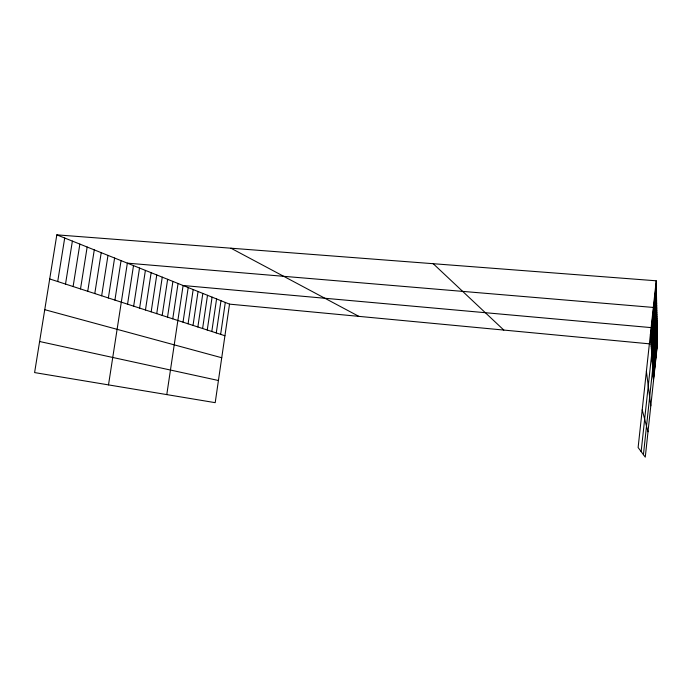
<?xml version="1.0" encoding="UTF-8"?>
<svg xmlns="http://www.w3.org/2000/svg" width="692" height="692" viewBox="0 0 692 692"><rect width="100%" height="100%" fill="white"/><g stroke="black" fill="none" stroke-linecap="round" stroke-linejoin="round"><path stroke-width="1.04" d="M650.575 336.338L656.267 283.867M650.722 338.509L656.327 286.843M650.861 340.62L656.379 289.732M650.999 342.67L656.431 292.534M651.129 344.659L656.483 295.25M651.259 346.588L656.526 297.889M651.38 348.457L656.578 300.458M651.501 350.282L656.621 302.949M651.613 352.046L656.665 305.371M641.147 451.599L656.717 307.724L127.345 263.15L108.506 384.89M651.838 355.446L656.751 310.016M651.951 357.072L656.794 312.248M652.054 358.655L656.838 314.419M652.158 360.203L656.881 316.529M652.253 361.708L656.916 318.588M652.348 363.17L656.95 320.595M652.444 364.606L656.993 322.558M652.539 365.999L657.028 324.462M652.625 367.357L657.063 326.33M643.43 454.67L657.097 328.146L183.103 285.511L166.781 394.604M652.807 370.012L657.123 329.972M652.893 371.319L657.158 331.753M652.971 372.581L657.192 333.492M653.058 373.827L657.227 335.196M653.136 375.038L657.253 336.848M653.213 376.214L657.288 338.475M653.291 377.374L657.313 340.057M653.369 378.498L657.348 341.606M653.438 379.605L657.374 343.12M656.215 280.796L657.4 344.599L645.273 457.144L638.119 447.534L656.215 280.796L56.822 234.856L34.6 372.581L215.203 402.666L229.528 304.134L56.822 234.856M220.644 334.366L225.298 302.439M202.609 328.518L207.505 295.302M207.254 330.023L212.089 297.136M211.804 331.503L216.579 298.944M216.267 332.947L220.982 300.709M188.077 323.804L193.172 289.55M193.025 325.413L198.05 291.505M197.869 326.979L202.825 293.425M167.525 317.144L172.905 281.419M172.758 318.839L178.06 283.486M183.025 322.169L188.189 287.552M151.159 311.841L156.764 274.949M156.729 313.649L162.265 277.155M162.188 315.414L167.646 279.308M127.553 304.186L133.504 265.616M133.66 306.167L139.516 268.029M139.62 308.096L145.398 270.39M145.458 309.99L151.141 272.691M108.367 297.967L114.595 258.029M114.915 300.086L121.048 260.625M94.787 293.564L101.214 252.667M101.655 295.787L107.987 255.383M73.11 286.54L79.865 244.103M80.514 288.936L87.157 247.027M87.737 291.28L94.276 249.881M57.713 281.54L64.702 238.022M65.515 284.075L72.383 241.101M229.528 304.134L649.2 343.82M651.25 344.01L657.4 344.599M39.608 341.511L218.43 380.505M44.746 309.679L221.734 357.747M49.712 278.945L224.935 335.75M230.946 248.203L358.863 316.365M433.209 263.704L503.819 330.075M642.211 409.854L647.997 431.799M646.397 371.284L650.8 405.806M650.428 334.089L653.508 380.678"/></g></svg>
